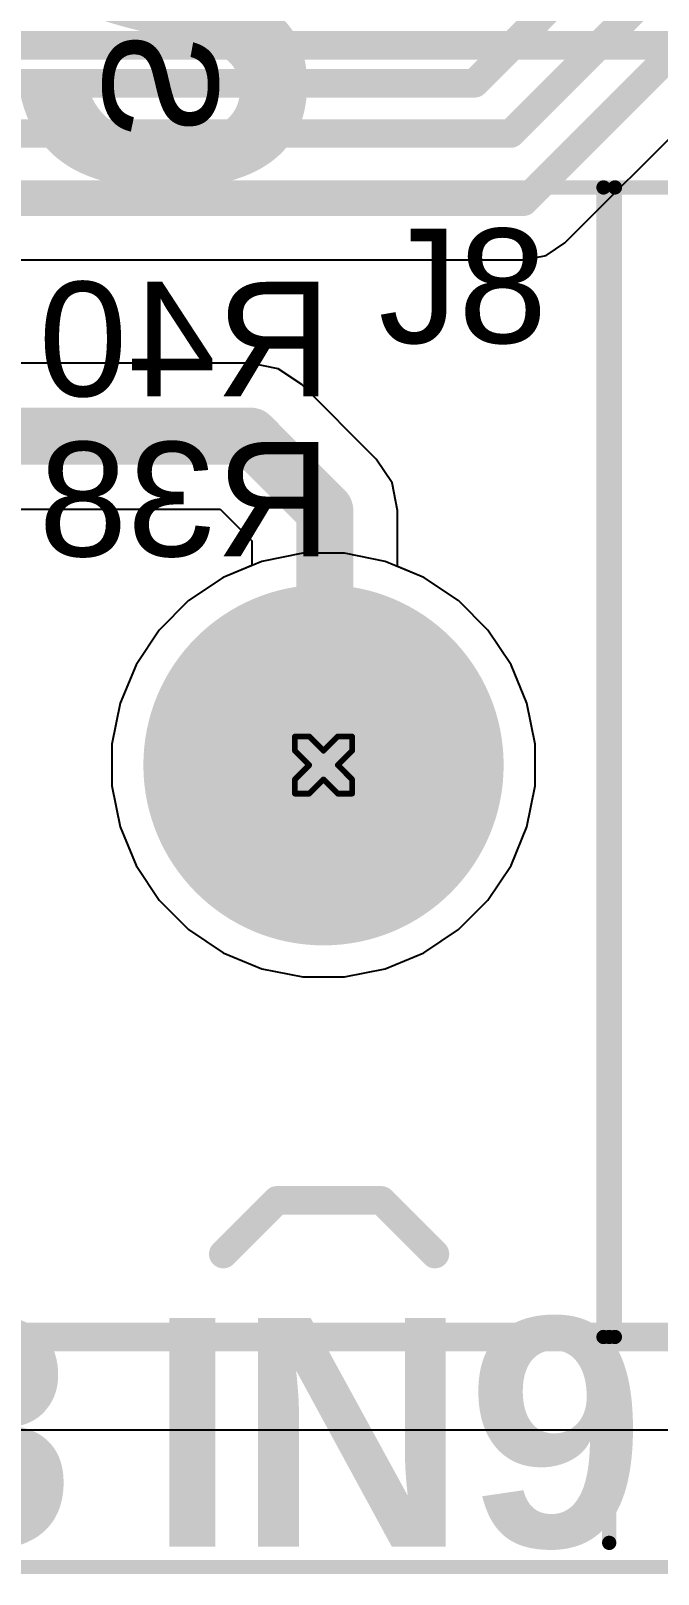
# Model space of a CAD drawing. Header units: inches. Extents: x -21 to 276, y -5 to 220.
# Drawn here: x 66.54 to 72.11, y -4.58 to 9.13 of the extents above; entities that cross this region are included whole.
import ezdxf

# ---------------------------------------------------------------- set-up
doc = ezdxf.new("R2010")
doc.units = ezdxf.units.IN
for name, color, linetype in [('Board_Outline', 216, 'Continuous'), ('Bottom Layer', 5, 'Continuous'), ('Bottom Overlay', 54, 'Continuous'), ('Bottom Solder', 6, 'Continuous'), ('Drill Drawing', 1, 'Continuous'), ('Ground', 16, 'Continuous'), ('Multi-Layer', 9, 'Continuous'), ('Pad Holes', 156, 'Continuous'), ('Power + Signal', 76, 'Continuous'), ('Top Layer', 1, 'Continuous'), ('Top Overlay', 2, 'Continuous'), ('Top Solder', 216, 'Continuous')]:
    doc.layers.add(name, color=color, linetype=linetype)
doc.styles.add('Arial', font='', dxfattribs={"height": 0.2})
doc.styles.add('Arial_Bold', font='', dxfattribs={"height": 0.2})
doc.styles.get('Arial').set_extended_font_data('Arial')
doc.styles.get('Arial_Bold').set_extended_font_data('Arial', bold=True)

# ---------------------------------------------------------------- blocks, each defined once
blk = doc.blocks.new('DB128L_5_08_2P_BK_S_51')
at = {"layer": 'Bottom Layer'}
blk.add_hatch(color=5, dxfattribs=at).paths.add_polyline_path([(-1.04000046, 1.499999539999999), (-1.04000046, -1.49999954), (-4.03999954, -1.499999539999999), (-4.03999954, 1.49999954)])
h = blk.add_hatch(color=5, dxfattribs=at)
edge = h.paths.add_edge_path()
edge.add_arc((2.54, 0), 1.49999954, 0, 360)
at = {"layer": 'Bottom Solder'}
blk.add_hatch(color=6, dxfattribs=at).paths.add_polyline_path([(-0.9384004599999997, 1.60159954), (-0.9384004600000002, -1.60159954), (-4.14159954, -1.60159954), (-4.14159954, 1.60159954)])
h = blk.add_hatch(color=6, dxfattribs=at)
edge = h.paths.add_edge_path()
edge.add_arc((2.54, 0), 1.60159954, 0, 360)
at = {"layer": 'Ground'}
blk.add_hatch(color=16, dxfattribs=at).paths.add_polyline_path([(-1.04000046, 1.499999539999999), (-1.04000046, -1.49999954), (-4.03999954, -1.499999539999999), (-4.03999954, 1.49999954)])
h = blk.add_hatch(color=16, dxfattribs=at)
edge = h.paths.add_edge_path()
edge.add_arc((2.54, 0), 1.49999954, 0, 360)
at = {"layer": 'Multi-Layer'}
blk.add_hatch(color=9, dxfattribs=at).paths.add_polyline_path([(-1.04000046, 1.499999539999999), (-1.04000046, -1.49999954), (-4.03999954, -1.499999539999999), (-4.03999954, 1.49999954)])
h = blk.add_hatch(color=9, dxfattribs=at)
edge = h.paths.add_edge_path()
edge.add_arc((2.54, 0), 1.49999954, 0, 360)
at = {"layer": 'Pad Holes'}
h = blk.add_hatch(color=7, dxfattribs=at)
edge = h.paths.add_edge_path()
edge.add_arc((-2.54, 0), 0.7999984, 0, 360)
h = blk.add_hatch(color=7, dxfattribs=at)
edge = h.paths.add_edge_path()
edge.add_arc((2.54, 0), 0.7999984, 0, 360)
at = {"layer": 'Power + Signal'}
blk.add_hatch(color=76, dxfattribs=at).paths.add_polyline_path([(-1.04000046, 1.499999539999999), (-1.04000046, -1.49999954), (-4.03999954, -1.499999539999999), (-4.03999954, 1.49999954)])
h = blk.add_hatch(color=76, dxfattribs=at)
edge = h.paths.add_edge_path()
edge.add_arc((2.54, 0), 1.49999954, 0, 360)
at = {"layer": 'Top Layer'}
blk.add_hatch(color=1, dxfattribs=at).paths.add_polyline_path([(-1.04000046, 1.499999539999999), (-1.04000046, -1.49999954), (-4.03999954, -1.499999539999999), (-4.03999954, 1.49999954)])
h = blk.add_hatch(color=1, dxfattribs=at)
edge = h.paths.add_edge_path()
edge.add_arc((2.54, 0), 1.49999954, 0, 360)
at = {"layer": 'Top Solder'}
blk.add_hatch(color=216, dxfattribs=at).paths.add_polyline_path([(-0.9384004599999997, 1.60159954), (-0.9384004600000002, -1.60159954), (-4.14159954, -1.60159954), (-4.14159954, 1.60159954)])
h = blk.add_hatch(color=216, dxfattribs=at)
edge = h.paths.add_edge_path()
edge.add_arc((2.54, 0), 1.60159954, 0, 360)
at = {"layer": 'Top Overlay'}
for points in [[(-5.1308, -5.08, 0.127, 0.127, 0), (-5.1308, 5.1308, 0.127, 0.127, 0)], [(-5.1308, 5.1308, 0.127, 0.127, 0), (5.1308, 5.1308, 0.127, 0.127, 0)], [(5.1308, -5.08, 0.127, 0.127, 0), (5.1308, 5.1308, 0.127, 0.127, 0)], [(-3.43110312, -4.3434, 0.254, 0.254, 0), (-2.95440354, -3.866700419999999, 0.254, 0.254, 0)], [(-2.95440354, -3.866700419999999, 0.254, 0.254, 0), (-2.02609958, -3.866700419999999, 0.254, 0.254, 0)], [(-2.02609958, -3.866700419999999, 0.254, 0.254, 0), (-1.5494, -4.3434, 0.254, 0.254, 0)], [(1.64889688, -4.3434, 0.254, 0.254, 0), (2.12559646, -3.866700419999999, 0.254, 0.254, 0)], [(2.12559646, -3.866700419999999, 0.254, 0.254, 0), (3.05390042, -3.866700419999999, 0.254, 0.254, 0)], [(3.05390042, -3.866700419999999, 0.254, 0.254, 0), (3.5306, -4.3434, 0.254, 0.254, 0)], [(-5.1308, -5.08, 0.127, 0.127, 0), (5.1308, -5.08, 0.127, 0.127, 0)]]:
    blk.add_lwpolyline(points, format="xyseb", dxfattribs=at)
for points in [[(-5.16255, 5.1308, 0.0635, 0.0635, 1), (-5.09905, 5.1308, 0.0635, 0.0635, 1)], [(-5.16255, 5.1308, 0.0635, 0.0635, 1), (-5.09905, 5.1308, 0.0635, 0.0635, 1)], [(5.09905, 5.1308, 0.0635, 0.0635, 1), (5.16255, 5.1308, 0.0635, 0.0635, 1)], [(5.09905, 5.1308, 0.0635, 0.0635, 1), (5.16255, 5.1308, 0.0635, 0.0635, 1)], [(-3.01790354, -3.866700419999999, 0.127, 0.127, 1), (-2.89090354, -3.866700419999999, 0.127, 0.127, 1)], [(-3.01790354, -3.866700419999999, 0.127, 0.127, 1), (-2.89090354, -3.866700419999999, 0.127, 0.127, 1)], [(-2.08959958, -3.866700419999999, 0.127, 0.127, 1), (-1.96259958, -3.866700419999999, 0.127, 0.127, 1)], [(-2.08959958, -3.866700419999999, 0.127, 0.127, 1), (-1.96259958, -3.866700419999999, 0.127, 0.127, 1)], [(2.06209646, -3.866700419999999, 0.127, 0.127, 1), (2.18909646, -3.866700419999999, 0.127, 0.127, 1)], [(2.06209646, -3.866700419999999, 0.127, 0.127, 1), (2.18909646, -3.866700419999999, 0.127, 0.127, 1)], [(2.99040042, -3.866700419999999, 0.127, 0.127, 1), (3.11740042, -3.866700419999999, 0.127, 0.127, 1)], [(2.99040042, -3.866700419999999, 0.127, 0.127, 1), (3.11740042, -3.866700419999999, 0.127, 0.127, 1)], [(-3.49460312, -4.3434, 0.127, 0.127, 1), (-3.36760312, -4.3434, 0.127, 0.127, 1)], [(-1.6129, -4.3434, 0.127, 0.127, 1), (-1.4859, -4.3434, 0.127, 0.127, 1)], [(1.58539688, -4.3434, 0.127, 0.127, 1), (1.71239688, -4.3434, 0.127, 0.127, 1)], [(3.4671, -4.3434, 0.127, 0.127, 1), (3.5941, -4.3434, 0.127, 0.127, 1)], [(-5.16255, -5.08, 0.0635, 0.0635, 1), (-5.09905, -5.08, 0.0635, 0.0635, 1)], [(-5.16255, -5.08, 0.0635, 0.0635, 1), (-5.09905, -5.08, 0.0635, 0.0635, 1)], [(5.09905, -5.08, 0.0635, 0.0635, 1), (5.16255, -5.08, 0.0635, 0.0635, 1)], [(5.09905, -5.08, 0.0635, 0.0635, 1), (5.16255, -5.08, 0.0635, 0.0635, 1)]]:
    blk.add_lwpolyline(points, format="xyseb", close=True, dxfattribs=at)
blk = doc.blocks.new('DB128L_5_08_3P_BK_S_136')
at = {"layer": 'Bottom Layer'}
h = blk.add_hatch(color=5, dxfattribs=at)
edge = h.paths.add_edge_path()
edge.add_arc((5.08, 0), 1.49999954, 0, 360)
at = {"layer": 'Bottom Solder'}
h = blk.add_hatch(color=6, dxfattribs=at)
edge = h.paths.add_edge_path()
edge.add_arc((5.08, 0), 1.60159954, 0, 360)
at = {"layer": 'Ground'}
h = blk.add_hatch(color=16, dxfattribs=at)
edge = h.paths.add_edge_path()
edge.add_arc((5.08, 0), 1.49999954, 0, 360)
at = {"layer": 'Multi-Layer'}
h = blk.add_hatch(color=9, dxfattribs=at)
edge = h.paths.add_edge_path()
edge.add_arc((5.08, 0), 1.49999954, 0, 360)
at = {"layer": 'Pad Holes'}
h = blk.add_hatch(color=7, dxfattribs=at)
edge = h.paths.add_edge_path()
edge.add_arc((5.08, 0), 0.7999984, 0, 360)
at = {"layer": 'Power + Signal'}
h = blk.add_hatch(color=76, dxfattribs=at)
edge = h.paths.add_edge_path()
edge.add_arc((5.08, 0), 1.49999954, 0, 360)
at = {"layer": 'Top Layer'}
h = blk.add_hatch(color=1, dxfattribs=at)
edge = h.paths.add_edge_path()
edge.add_arc((5.08, 0), 1.49999954, 0, 360)
at = {"layer": 'Top Solder'}
h = blk.add_hatch(color=216, dxfattribs=at)
edge = h.paths.add_edge_path()
edge.add_arc((5.08, 0), 1.60159954, 0, 360)
at = {"layer": 'Top Overlay'}
for points in [[(-7.670799999999999, 5.1308, 0.127, 0.127, 0), (7.670799999999999, 5.1308, 0.127, 0.127, 0)], [(7.670799999999999, -5.08, 0.127, 0.127, 0), (7.670799999999999, 5.1308, 0.127, 0.127, 0)], [(4.18889688, -4.3434, 0.254, 0.254, 0), (4.66559646, -3.866700419999999, 0.254, 0.254, 0)], [(4.66559646, -3.866700419999999, 0.254, 0.254, 0), (5.59390042, -3.866700419999999, 0.254, 0.254, 0)], [(5.59390042, -3.866700419999999, 0.254, 0.254, 0), (6.0706, -4.3434, 0.254, 0.254, 0)], [(-7.670799999999999, -5.08, 0.127, 0.127, 0), (7.670799999999999, -5.08, 0.127, 0.127, 0)]]:
    blk.add_lwpolyline(points, format="xyseb", dxfattribs=at)
for points in [[(7.63905, 5.1308, 0.0635, 0.0635, 1), (7.70255, 5.1308, 0.0635, 0.0635, 1)], [(7.63905, 5.1308, 0.0635, 0.0635, 1), (7.70255, 5.1308, 0.0635, 0.0635, 1)], [(4.60209646, -3.866700419999999, 0.127, 0.127, 1), (4.729096459999999, -3.866700419999999, 0.127, 0.127, 1)], [(4.60209646, -3.866700419999999, 0.127, 0.127, 1), (4.729096459999999, -3.866700419999999, 0.127, 0.127, 1)], [(5.530400419999999, -3.866700419999999, 0.127, 0.127, 1), (5.657400419999999, -3.866700419999999, 0.127, 0.127, 1)], [(5.530400419999999, -3.866700419999999, 0.127, 0.127, 1), (5.657400419999999, -3.866700419999999, 0.127, 0.127, 1)], [(4.12539688, -4.3434, 0.127, 0.127, 1), (4.252396879999999, -4.3434, 0.127, 0.127, 1)], [(6.007099999999999, -4.3434, 0.127, 0.127, 1), (6.134099999999999, -4.3434, 0.127, 0.127, 1)], [(7.63905, -5.08, 0.0635, 0.0635, 1), (7.70255, -5.08, 0.0635, 0.0635, 1)], [(7.63905, -5.08, 0.0635, 0.0635, 1), (7.70255, -5.08, 0.0635, 0.0635, 1)]]:
    blk.add_lwpolyline(points, format="xyseb", close=True, dxfattribs=at)

msp = doc.modelspace()

# ---------------------------------------------------------------- linework, layer by layer
at = {"layer": 'Board_Outline'}
msp.add_lwpolyline([(-4.49851018, -4.5176567, 0.127, 0.127, 0), (109.50149042, -4.5176567, 0.127, 0.127, 0)], format="xyseb", dxfattribs=at)
at = {"layer": 'Bottom Layer'}
for p, q in [((68.48808247999999, 6.17433868), (66.03928372, 6.17433868)), ((68.73584677999999, 6.125055059999999), (68.48808247999999, 6.17433868)), ((68.94589208, 5.98470736), (68.73584677999999, 6.125055059999999)), ((69.60678992, 5.32380952), (68.94589208, 5.98470736)), ((69.74713762, 5.113764219999999), (69.60678992, 5.32380952)), ((69.79642123999999, 4.865999919999999), (69.74713762, 5.113764219999999)), ((66.03928372, 4.87945684), (68.2199042, 4.87945684)), ((68.2199042, 4.87945684), (68.5015394, 4.597821639999999)), ((69.79642123999999, 4.36856886), (69.79642123999999, 4.865999919999999)), ((68.5015394, 4.597821639999999), (68.5015394, 4.37785256)), ((68.24678755999999, 4.2723308), (67.93870588, 4.0664765)), ((68.5015394, 4.37785256), (68.24678755999999, 4.2723308)), ((70.02876012, 4.2723308), (69.79642123999999, 4.36856886)), ((70.33684179999999, 4.0664765), (70.02876012, 4.2723308)), ((67.93870588, 4.0664765), (67.67670742, 3.804478039999999)), ((70.59884025999999, 3.804478039999999), (70.33684179999999, 4.0664765)), ((67.67670742, 3.804478039999999), (67.47085312, 3.49639636)), ((70.80469455999999, 3.49639636), (70.59884025999999, 3.804478039999999)), ((67.47085312, 3.49639636), (67.32906016, 3.15407802)), ((70.94648752, 3.15407802), (70.80469455999999, 3.49639636)), ((67.32906016, 3.15407802), (67.2567743, 2.7906726)), ((71.01877338, 2.7906726), (70.94648752, 3.15407802)), ((67.2567743, 2.7906726), (67.2567743, 2.42014756)), ((71.01877338, 2.42014756), (71.01877338, 2.7906726)), ((67.2567743, 2.42014756), (67.32906016, 2.05674214)), ((70.94648752, 2.05674214), (71.01877338, 2.42014756)), ((67.32906016, 2.05674214), (67.47085312, 1.7144238)), ((70.80469455999999, 1.7144238), (70.94648752, 2.05674214)), ((67.47085312, 1.7144238), (67.67670742, 1.40634212)), ((70.59884025999999, 1.40634212), (70.80469455999999, 1.7144238)), ((67.67670742, 1.40634212), (67.93870588, 1.14434366)), ((70.33684179999999, 1.14434366), (70.59884025999999, 1.40634212)), ((67.93870588, 1.14434366), (68.24678755999999, 0.9384893599999999)), ((70.02876012, 0.9384893599999999), (70.33684179999999, 1.14434366)), ((68.24678755999999, 0.9384893599999999), (68.58910589999999, 0.7966963999999999)), ((69.68644178, 0.7966963999999999), (70.02876012, 0.9384893599999999)), ((68.58910589999999, 0.7966963999999999), (68.95251132, 0.7244105399999999)), ((68.95251132, 0.7244105399999999), (69.32303636, 0.7244105399999999)), ((69.32303636, 0.7244105399999999), (69.68644178, 0.7966963999999999)), ((102.60833174, -3.302), (2.3946485, -3.302))]:
    msp.add_line(p, q, dxfattribs=at)
for points in [[(65.34078372, 5.52689776, 0.508, 0.508, 0), (68.48808247999999, 5.52689776, 0.508, 0.508, 0)], [(68.48808247999999, 5.52689776, 0.508, 0.508, 0), (69.14898031999999, 4.865999919999999, 0.508, 0.508, 0)], [(69.14898031999999, 2.61661656, 0.508, 0.508, 0), (69.14898031999999, 4.865999919999999, 0.508, 0.508, 0)], [(69.13777384, 2.60541008, 0.508, 0.508, 0), (69.14898031999999, 2.61661656, 0.508, 0.508, 0)]]:
    msp.add_lwpolyline(points, format="xyseb", dxfattribs=at)
for points in [[(68.36108248, 5.52689776, 0.254, 0.254, 1), (68.61508248, 5.52689776, 0.254, 0.254, 1)], [(68.36108248, 5.52689776, 0.254, 0.254, 1), (68.61508248, 5.52689776, 0.254, 0.254, 1)], [(69.02198032, 4.865999919999999, 0.254, 0.254, 1), (69.27598031999999, 4.865999919999999, 0.254, 0.254, 1)], [(69.02198032, 4.865999919999999, 0.254, 0.254, 1), (69.27598031999999, 4.865999919999999, 0.254, 0.254, 1)], [(69.01077384, 2.60541008, 0.254, 0.254, 1), (69.26477383999999, 2.60541008, 0.254, 0.254, 1)], [(69.02198032, 2.61661656, 0.254, 0.254, 1), (69.27598031999999, 2.61661656, 0.254, 0.254, 1)], [(69.02198032, 2.61661656, 0.254, 0.254, 1), (69.27598031999999, 2.61661656, 0.254, 0.254, 1)]]:
    msp.add_lwpolyline(points, format="xyseb", close=True, dxfattribs=at)
at = {"layer": 'Bottom Overlay'}
msp.add_lwpolyline([(64.50078032, -2.47458738, 0.254, 0.254, 0), (91.45777491999999, -2.47458992, 0.254, 0.254, 0)], format="xyseb", dxfattribs=at)
at = {"layer": 'Drill Drawing'}
for points in [[(68.88377384, 2.73241008, 0.0508, 0.0508, 0), (68.88377384, 2.85941008, 0.0508, 0.0508, 0)], [(68.88377384, 2.85941008, 0.0508, 0.0508, 0), (69.01077384, 2.85941008, 0.0508, 0.0508, 0)], [(69.01077384, 2.85941008, 0.0508, 0.0508, 0), (69.13777384, 2.73241008, 0.0508, 0.0508, 0)], [(69.13777384, 2.73241008, 0.0508, 0.0508, 0), (69.26477383999999, 2.85941008, 0.0508, 0.0508, 0)], [(69.26477383999999, 2.85941008, 0.0508, 0.0508, 0), (69.39177384, 2.85941008, 0.0508, 0.0508, 0)], [(69.39177384, 2.73241008, 0.0508, 0.0508, 0), (69.39177384, 2.85941008, 0.0508, 0.0508, 0)], [(68.88377384, 2.73241008, 0.0508, 0.0508, 0), (69.01077384, 2.60541008, 0.0508, 0.0508, 0)], [(69.26477383999999, 2.60541008, 0.0508, 0.0508, 0), (69.39177384, 2.73241008, 0.0508, 0.0508, 0)], [(68.88377384, 2.47841008, 0.0508, 0.0508, 0), (69.01077384, 2.60541008, 0.0508, 0.0508, 0)], [(69.26477383999999, 2.60541008, 0.0508, 0.0508, 0), (69.39177384, 2.47841008, 0.0508, 0.0508, 0)], [(68.88377384, 2.35141008, 0.0508, 0.0508, 0), (68.88377384, 2.47841008, 0.0508, 0.0508, 0)], [(69.01077384, 2.35141008, 0.0508, 0.0508, 0), (69.13777384, 2.47841008, 0.0508, 0.0508, 0)], [(69.13777384, 2.47841008, 0.0508, 0.0508, 0), (69.26477383999999, 2.35141008, 0.0508, 0.0508, 0)], [(69.39177384, 2.35141008, 0.0508, 0.0508, 0), (69.39177384, 2.47841008, 0.0508, 0.0508, 0)], [(68.88377384, 2.35141008, 0.0508, 0.0508, 0), (69.01077384, 2.35141008, 0.0508, 0.0508, 0)], [(69.26477383999999, 2.35141008, 0.0508, 0.0508, 0), (69.39177384, 2.35141008, 0.0508, 0.0508, 0)]]:
    msp.add_lwpolyline(points, format="xyseb", dxfattribs=at)
for points in [[(68.87107384, 2.85941008, 0.0254, 0.0254, 1), (68.89647384, 2.85941008, 0.0254, 0.0254, 1)], [(68.87107384, 2.85941008, 0.0254, 0.0254, 1), (68.89647384, 2.85941008, 0.0254, 0.0254, 1)], [(68.99807383999999, 2.85941008, 0.0254, 0.0254, 1), (69.02347384, 2.85941008, 0.0254, 0.0254, 1)], [(68.99807383999999, 2.85941008, 0.0254, 0.0254, 1), (69.02347384, 2.85941008, 0.0254, 0.0254, 1)], [(69.25207384, 2.85941008, 0.0254, 0.0254, 1), (69.27747384, 2.85941008, 0.0254, 0.0254, 1)], [(69.25207384, 2.85941008, 0.0254, 0.0254, 1), (69.27747384, 2.85941008, 0.0254, 0.0254, 1)], [(69.37907383999999, 2.85941008, 0.0254, 0.0254, 1), (69.40447384, 2.85941008, 0.0254, 0.0254, 1)], [(69.37907383999999, 2.85941008, 0.0254, 0.0254, 1), (69.40447384, 2.85941008, 0.0254, 0.0254, 1)], [(68.87107384, 2.73241008, 0.0254, 0.0254, 1), (68.89647384, 2.73241008, 0.0254, 0.0254, 1)], [(68.87107384, 2.73241008, 0.0254, 0.0254, 1), (68.89647384, 2.73241008, 0.0254, 0.0254, 1)], [(69.12507384, 2.73241008, 0.0254, 0.0254, 1), (69.15047384, 2.73241008, 0.0254, 0.0254, 1)], [(69.12507384, 2.73241008, 0.0254, 0.0254, 1), (69.15047384, 2.73241008, 0.0254, 0.0254, 1)], [(69.37907383999999, 2.73241008, 0.0254, 0.0254, 1), (69.40447384, 2.73241008, 0.0254, 0.0254, 1)], [(69.37907383999999, 2.73241008, 0.0254, 0.0254, 1), (69.40447384, 2.73241008, 0.0254, 0.0254, 1)], [(68.99807383999999, 2.60541008, 0.0254, 0.0254, 1), (69.02347384, 2.60541008, 0.0254, 0.0254, 1)], [(68.99807383999999, 2.60541008, 0.0254, 0.0254, 1), (69.02347384, 2.60541008, 0.0254, 0.0254, 1)], [(69.25207384, 2.60541008, 0.0254, 0.0254, 1), (69.27747384, 2.60541008, 0.0254, 0.0254, 1)], [(69.25207384, 2.60541008, 0.0254, 0.0254, 1), (69.27747384, 2.60541008, 0.0254, 0.0254, 1)], [(68.87107384, 2.47841008, 0.0254, 0.0254, 1), (68.89647384, 2.47841008, 0.0254, 0.0254, 1)], [(68.87107384, 2.47841008, 0.0254, 0.0254, 1), (68.89647384, 2.47841008, 0.0254, 0.0254, 1)], [(69.12507384, 2.47841008, 0.0254, 0.0254, 1), (69.15047384, 2.47841008, 0.0254, 0.0254, 1)], [(69.12507384, 2.47841008, 0.0254, 0.0254, 1), (69.15047384, 2.47841008, 0.0254, 0.0254, 1)], [(69.37907383999999, 2.47841008, 0.0254, 0.0254, 1), (69.40447384, 2.47841008, 0.0254, 0.0254, 1)], [(69.37907383999999, 2.47841008, 0.0254, 0.0254, 1), (69.40447384, 2.47841008, 0.0254, 0.0254, 1)], [(68.87107384, 2.35141008, 0.0254, 0.0254, 1), (68.89647384, 2.35141008, 0.0254, 0.0254, 1)], [(68.87107384, 2.35141008, 0.0254, 0.0254, 1), (68.89647384, 2.35141008, 0.0254, 0.0254, 1)], [(68.99807383999999, 2.35141008, 0.0254, 0.0254, 1), (69.02347384, 2.35141008, 0.0254, 0.0254, 1)], [(68.99807383999999, 2.35141008, 0.0254, 0.0254, 1), (69.02347384, 2.35141008, 0.0254, 0.0254, 1)], [(69.25207384, 2.35141008, 0.0254, 0.0254, 1), (69.27747384, 2.35141008, 0.0254, 0.0254, 1)], [(69.25207384, 2.35141008, 0.0254, 0.0254, 1), (69.27747384, 2.35141008, 0.0254, 0.0254, 1)], [(69.37907383999999, 2.35141008, 0.0254, 0.0254, 1), (69.40447384, 2.35141008, 0.0254, 0.0254, 1)], [(69.37907383999999, 2.35141008, 0.0254, 0.0254, 1), (69.40447384, 2.35141008, 0.0254, 0.0254, 1)]]:
    msp.add_lwpolyline(points, format="xyseb", close=True, dxfattribs=at)
at = {"layer": 'Ground'}
for p, q in [((68.58910589999999, 4.41412376), (68.24678755999999, 4.2723308)), ((68.95251132, 4.48640962), (68.58910589999999, 4.41412376)), ((69.32303636, 4.48640962), (68.95251132, 4.48640962)), ((69.68644178, 4.41412376), (69.32303636, 4.48640962)), ((70.02876012, 4.2723308), (69.68644178, 4.41412376)), ((68.24678755999999, 4.2723308), (67.93870588, 4.0664765)), ((70.33684179999999, 4.0664765), (70.02876012, 4.2723308)), ((67.93870588, 4.0664765), (67.67670742, 3.804478039999999)), ((70.59884025999999, 3.804478039999999), (70.33684179999999, 4.0664765)), ((67.67670742, 3.804478039999999), (67.47085312, 3.49639636)), ((70.80469455999999, 3.49639636), (70.59884025999999, 3.804478039999999)), ((67.47085312, 3.49639636), (67.32906016, 3.15407802)), ((70.94648752, 3.15407802), (70.80469455999999, 3.49639636)), ((67.32906016, 3.15407802), (67.2567743, 2.7906726)), ((71.01877338, 2.7906726), (70.94648752, 3.15407802)), ((67.2567743, 2.7906726), (67.2567743, 2.42014756)), ((71.01877338, 2.42014756), (71.01877338, 2.7906726)), ((67.2567743, 2.42014756), (67.32906016, 2.05674214)), ((70.94648752, 2.05674214), (71.01877338, 2.42014756)), ((67.32906016, 2.05674214), (67.47085312, 1.7144238)), ((70.80469455999999, 1.7144238), (70.94648752, 2.05674214)), ((67.47085312, 1.7144238), (67.67670742, 1.40634212)), ((70.59884025999999, 1.40634212), (70.80469455999999, 1.7144238)), ((67.67670742, 1.40634212), (67.93870588, 1.14434366)), ((70.33684179999999, 1.14434366), (70.59884025999999, 1.40634212)), ((67.93870588, 1.14434366), (68.24678755999999, 0.9384893599999999)), ((70.02876012, 0.9384893599999999), (70.33684179999999, 1.14434366)), ((68.24678755999999, 0.9384893599999999), (68.58910589999999, 0.7966963999999999)), ((69.68644178, 0.7966963999999999), (70.02876012, 0.9384893599999999)), ((68.58910589999999, 0.7966963999999999), (68.95251132, 0.7244105399999999)), ((68.95251132, 0.7244105399999999), (69.32303636, 0.7244105399999999)), ((69.32303636, 0.7244105399999999), (69.68644178, 0.7966963999999999)), ((102.60833174, -3.302), (2.3946485, -3.302))]:
    msp.add_line(p, q, dxfattribs=at)
at = {"layer": 'Power + Signal'}
for p, q in [((68.58910589999999, 4.41412376), (68.24678755999999, 4.2723308)), ((68.95251132, 4.48640962), (68.58910589999999, 4.41412376)), ((69.32303636, 4.48640962), (68.95251132, 4.48640962)), ((69.68644178, 4.41412376), (69.32303636, 4.48640962)), ((70.02876012, 4.2723308), (69.68644178, 4.41412376)), ((68.24678755999999, 4.2723308), (67.93870588, 4.0664765)), ((70.33684179999999, 4.0664765), (70.02876012, 4.2723308)), ((67.93870588, 4.0664765), (67.67670742, 3.804478039999999)), ((70.59884025999999, 3.804478039999999), (70.33684179999999, 4.0664765)), ((67.67670742, 3.804478039999999), (67.47085312, 3.49639636)), ((70.80469455999999, 3.49639636), (70.59884025999999, 3.804478039999999)), ((67.47085312, 3.49639636), (67.32906016, 3.15407802)), ((70.94648752, 3.15407802), (70.80469455999999, 3.49639636)), ((67.32906016, 3.15407802), (67.2567743, 2.7906726)), ((71.01877338, 2.7906726), (70.94648752, 3.15407802)), ((67.2567743, 2.7906726), (67.2567743, 2.42014756)), ((71.01877338, 2.42014756), (71.01877338, 2.7906726)), ((67.2567743, 2.42014756), (67.32906016, 2.05674214)), ((70.94648752, 2.05674214), (71.01877338, 2.42014756)), ((67.32906016, 2.05674214), (67.47085312, 1.7144238)), ((70.80469455999999, 1.7144238), (70.94648752, 2.05674214)), ((67.47085312, 1.7144238), (67.67670742, 1.40634212)), ((70.59884025999999, 1.40634212), (70.80469455999999, 1.7144238)), ((67.67670742, 1.40634212), (67.93870588, 1.14434366)), ((70.33684179999999, 1.14434366), (70.59884025999999, 1.40634212)), ((67.93870588, 1.14434366), (68.24678755999999, 0.9384893599999999)), ((70.02876012, 0.9384893599999999), (70.33684179999999, 1.14434366)), ((68.24678755999999, 0.9384893599999999), (68.58910589999999, 0.7966963999999999)), ((69.68644178, 0.7966963999999999), (70.02876012, 0.9384893599999999)), ((68.58910589999999, 0.7966963999999999), (68.95251132, 0.7244105399999999)), ((68.95251132, 0.7244105399999999), (69.32303636, 0.7244105399999999)), ((69.32303636, 0.7244105399999999), (69.68644178, 0.7966963999999999)), ((102.60833174, -3.302), (2.3946485, -3.302))]:
    msp.add_line(p, q, dxfattribs=at)
at = {"layer": 'Top Layer'}
for p, q in [((71.28452087999999, 7.244146039999999), (73.32232986, 9.28195502)), ((70.91827319999999, 7.092441999999999), (71.11648464, 7.131867879999999)), ((71.11648464, 7.131867879999999), (71.28452087999999, 7.244146039999999)), ((65.78591364, 7.092441999999999), (70.91827319999999, 7.092441999999999)), ((68.58910589999999, 4.41412376), (68.24678755999999, 4.2723308)), ((68.95251132, 4.48640962), (68.58910589999999, 4.41412376)), ((69.32303636, 4.48640962), (68.95251132, 4.48640962)), ((69.68644178, 4.41412376), (69.32303636, 4.48640962)), ((70.02876012, 4.2723308), (69.68644178, 4.41412376)), ((68.24678755999999, 4.2723308), (67.93870588, 4.0664765)), ((70.33684179999999, 4.0664765), (70.02876012, 4.2723308)), ((67.93870588, 4.0664765), (67.67670742, 3.804478039999999)), ((70.59884025999999, 3.804478039999999), (70.33684179999999, 4.0664765)), ((67.67670742, 3.804478039999999), (67.47085312, 3.49639636)), ((70.80469455999999, 3.49639636), (70.59884025999999, 3.804478039999999)), ((67.47085312, 3.49639636), (67.32906016, 3.15407802)), ((70.94648752, 3.15407802), (70.80469455999999, 3.49639636)), ((67.32906016, 3.15407802), (67.2567743, 2.7906726)), ((71.01877338, 2.7906726), (70.94648752, 3.15407802)), ((67.2567743, 2.7906726), (67.2567743, 2.42014756)), ((71.01877338, 2.42014756), (71.01877338, 2.7906726)), ((67.2567743, 2.42014756), (67.32906016, 2.05674214)), ((70.94648752, 2.05674214), (71.01877338, 2.42014756)), ((67.32906016, 2.05674214), (67.47085312, 1.7144238)), ((70.80469455999999, 1.7144238), (70.94648752, 2.05674214)), ((67.47085312, 1.7144238), (67.67670742, 1.40634212)), ((70.59884025999999, 1.40634212), (70.80469455999999, 1.7144238)), ((67.67670742, 1.40634212), (67.93870588, 1.14434366)), ((70.33684179999999, 1.14434366), (70.59884025999999, 1.40634212)), ((67.93870588, 1.14434366), (68.24678755999999, 0.9384893599999999)), ((70.02876012, 0.9384893599999999), (70.33684179999999, 1.14434366)), ((68.24678755999999, 0.9384893599999999), (68.58910589999999, 0.7966963999999999)), ((69.68644178, 0.7966963999999999), (70.02876012, 0.9384893599999999)), ((68.58910589999999, 0.7966963999999999), (68.95251132, 0.7244105399999999)), ((68.95251132, 0.7244105399999999), (69.32303636, 0.7244105399999999)), ((69.32303636, 0.7244105399999999), (69.68644178, 0.7966963999999999)), ((102.60833174, -3.302), (2.3946485, -3.302))]:
    msp.add_line(p, q, dxfattribs=at)
for points in [[(70.4805804, 8.6614, 0.254, 0.254, 0), (71.73978032, 9.920599919999999, 0.254, 0.254, 0)], [(70.80291148, 8.21519312, 0.254, 0.254, 0), (72.34938032, 9.76166196, 0.254, 0.254, 0)], [(70.91827319999999, 7.610393719999999, 0.254, 0.254, 0), (73.01833758, 9.7104581, 0.254, 0.254, 0)], [(63.85179, 8.6614, 0.254, 0.254, 0), (70.4805804, 8.6614, 0.254, 0.254, 0)], [(64.66256815999999, 8.21519312, 0.254, 0.254, 0), (70.80291148, 8.21519312, 0.254, 0.254, 0)], [(65.34078372, 7.610393719999999, 0.254, 0.254, 0), (70.91827319999999, 7.610393719999999, 0.254, 0.254, 0)]]:
    msp.add_lwpolyline(points, format="xyseb", dxfattribs=at)
for points in [[(70.4170804, 8.6614, 0.127, 0.127, 1), (70.5440804, 8.6614, 0.127, 0.127, 1)], [(70.4170804, 8.6614, 0.127, 0.127, 1), (70.5440804, 8.6614, 0.127, 0.127, 1)], [(70.73941147999999, 8.21519312, 0.127, 0.127, 1), (70.86641148, 8.21519312, 0.127, 0.127, 1)], [(70.73941147999999, 8.21519312, 0.127, 0.127, 1), (70.86641148, 8.21519312, 0.127, 0.127, 1)], [(70.8547732, 7.610393719999999, 0.127, 0.127, 1), (70.98177319999999, 7.610393719999999, 0.127, 0.127, 1)], [(70.8547732, 7.610393719999999, 0.127, 0.127, 1), (70.98177319999999, 7.610393719999999, 0.127, 0.127, 1)]]:
    msp.add_lwpolyline(points, format="xyseb", close=True, dxfattribs=at)
at = {"layer": 'Top Overlay'}
for points in [[(64.17104006, 8.999207299999998, 0.254, 0.254, 0), (85.42135316, 8.999209839999999, 0.254, 0.254, 0)], [(71.67777384, -4.303379759999999, 0.127, 0.127, 0), (71.67777384, -2.47458992, 0.127, 0.127, 0)]]:
    msp.add_lwpolyline(points, format="xyseb", dxfattribs=at)
for points in [[(71.64602384, -2.47458992, 0.0635, 0.0635, 1), (71.70952384, -2.47458992, 0.0635, 0.0635, 1)], [(71.64602384, -4.303379759999999, 0.0635, 0.0635, 1), (71.70952384, -4.303379759999999, 0.0635, 0.0635, 1)]]:
    msp.add_lwpolyline(points, format="xyseb", close=True, dxfattribs=at)

# ---------------------------------------------------------------- block references
for name, p in [('DB128L_5_08_3P_BK_S_136', (64.05777384, 2.60541008)), ('DB128L_5_08_2P_BK_S_51', (76.75777384, 2.60541008))]:
    msp.add_blockref(name, p)

# ---------------------------------------------------------------- texts
at = {"layer": 'Bottom Overlay', "style": 'Arial', "text_generation_flag": 2}
msp.add_text('SB2', height=1.016, rotation=270, dxfattribs=at).set_placement((67.18158267999999, 8.16753764))
for s, p in [('R40', (69.20780926, 5.88216502)), ('R38', (69.20780926, 4.45976502))]:
    msp.add_text(s, height=1.016, dxfattribs=at).set_placement(p)
at = {"layer": 'Top Overlay', "style": 'Arial_Bold'}
for s, height, p in [('INPUTS', 3.048, (53.54638007999999, 7.771117299999999)), ('IN8', 2.032, (62.49760677999999, -4.337573239999999)), ('IN9', 2.032, (67.57760678, -4.337573239999999))]:
    msp.add_text(s, height=height, rotation=360, dxfattribs=at).set_placement(p)
at = {"layer": 'Top Overlay', "style": 'Arial'}
msp.add_text('J8', height=1.016, dxfattribs=at).set_placement((69.62642158, 6.35427482))

doc.saveas('drawing.dxf')
